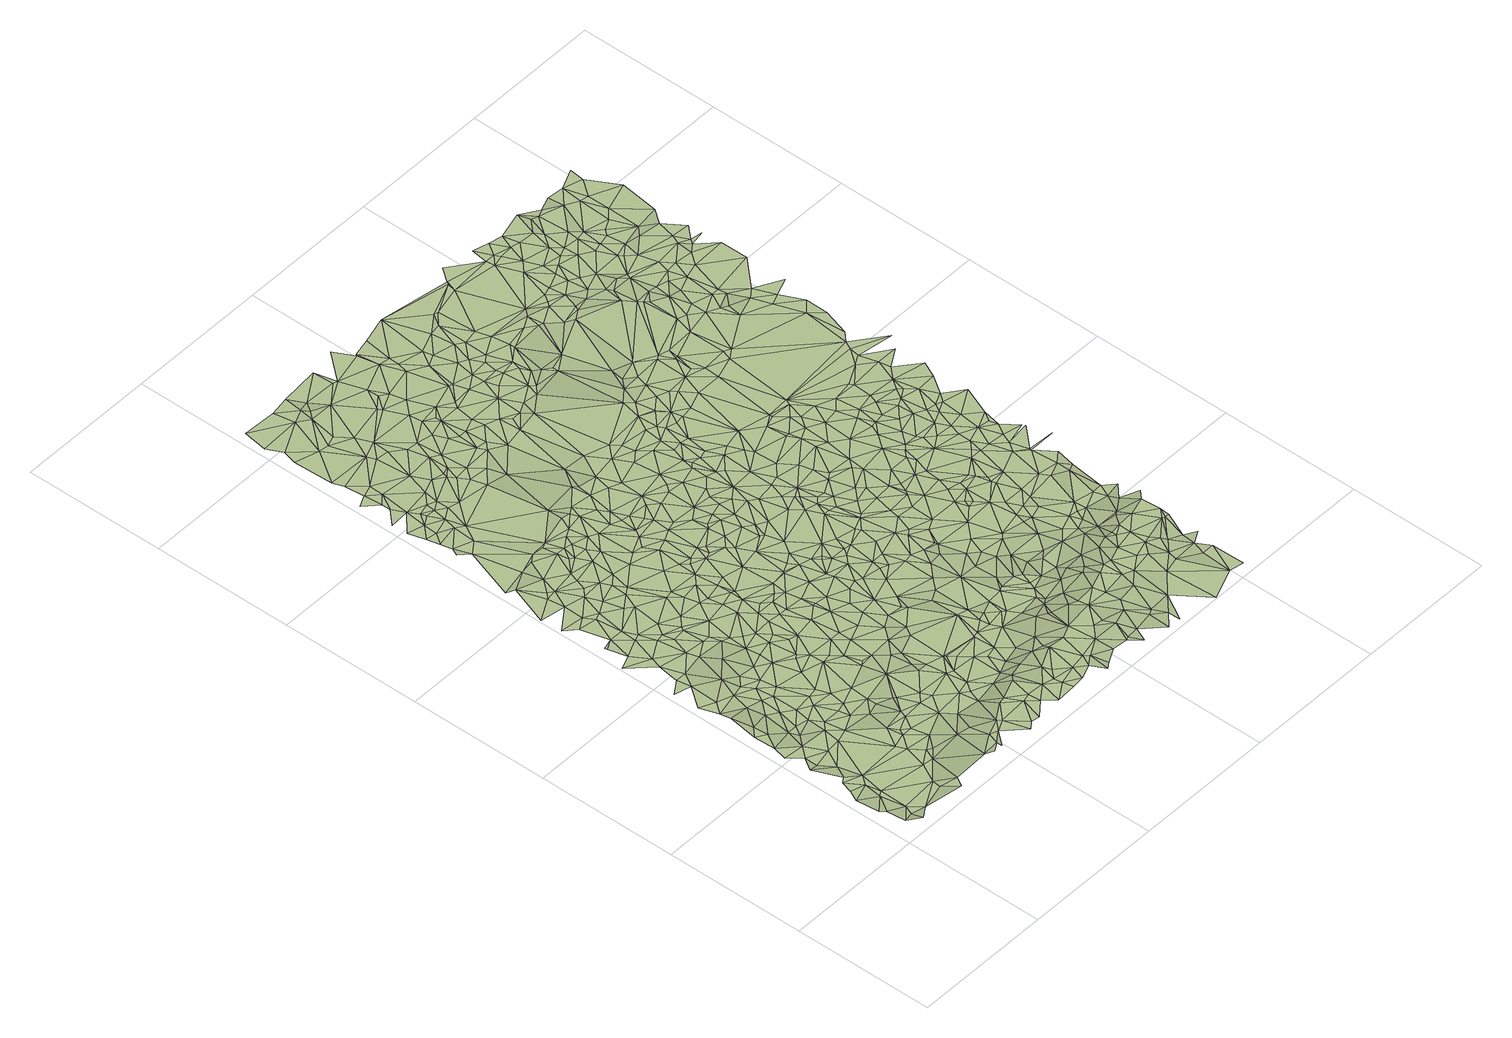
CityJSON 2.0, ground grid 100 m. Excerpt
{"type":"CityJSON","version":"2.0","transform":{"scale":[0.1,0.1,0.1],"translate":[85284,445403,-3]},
"CityObjects":{
"terrain1":{"type":"TINRelief","geometry":[{"type":"CompositeSurface","lod":"2","boundaries":[[[0,1,2]],[[3,4,2]],[[5,6,4]],[[7,6,5]],[[3,2,1]],[[3,5,4]],[[0,8,1]],[[9,10,7]],[[3,1,8]],[[9,7,5]],[[11,5,3]],[[9,12,10]],[[9,5,11]],[[9,13,12]],[[14,12,13]],[[9,11,13]],[[15,16,14]],[[17,18,16]],[[3,8,19]],[[15,17,16]],[[11,3,19]],[[15,14,13]],[[20,21,22]],[[20,22,18]],[[23,18,17]],[[23,17,15]],[[19,8,24]],[[25,26,21]],[[8,27,24]],[[13,11,28]],[[23,20,18]],[[15,13,29]],[[30,26,25]],[[20,31,21]],[[31,25,21]],[[30,32,26]],[[11,19,28]],[[23,15,29]],[[19,24,33]],[[24,27,33]],[[20,34,31]],[[35,30,25]],[[23,36,20]],[[37,38,39]],[[35,25,31]],[[40,32,30]],[[20,36,34]],[[40,38,32]],[[29,13,41]],[[13,28,42]],[[34,43,31]],[[23,29,36]],[[35,40,30]],[[19,33,44]],[[37,39,45]],[[13,42,41]],[[19,44,28]],[[46,39,38]],[[47,31,43]],[[35,31,47]],[[34,48,43]],[[40,46,38]],[[34,36,48]],[[45,49,50]],[[51,36,29]],[[51,29,41]],[[35,52,40]],[[47,43,53]],[[35,47,52]],[[43,48,53]],[[54,45,39]],[[55,48,36]],[[56,28,44]],[[51,55,36]],[[44,33,57]],[[42,28,56]],[[40,52,46]],[[54,39,46]],[[58,49,45]],[[59,60,61]],[[58,61,49]],[[62,60,59]],[[52,47,63]],[[54,58,45]],[[47,53,63]],[[56,44,64]],[[42,65,41]],[[66,51,41]],[[55,67,48]],[[51,68,55]],[[52,69,46]],[[53,48,67]],[[54,46,70]],[[46,69,70]],[[42,56,71]],[[52,63,69]],[[66,41,65]],[[72,73,62]],[[72,74,73]],[[55,75,67]],[[55,68,75]],[[42,71,65]],[[56,64,71]],[[44,76,64]],[[63,53,77]],[[58,78,61]],[[66,79,51]],[[51,79,68]],[[44,57,76]],[[54,70,80]],[[81,62,59]],[[53,67,77]],[[54,82,58]],[[59,61,78]],[[66,65,83]],[[63,84,69]],[[70,69,85]],[[72,62,81]],[[65,86,83]],[[70,85,80]],[[63,77,84]],[[75,87,67]],[[65,71,86]],[[68,87,75]],[[84,85,69]],[[88,89,90]],[[91,92,57]],[[71,64,76]],[[58,82,78]],[[54,80,93]],[[66,83,94]],[[95,81,59]],[[96,90,72]],[[54,93,82]],[[67,97,77]],[[95,59,78]],[[98,72,81]],[[94,83,86]],[[87,97,67]],[[99,57,92]],[[84,77,100]],[[76,57,99]],[[88,101,89]],[[66,102,79]],[[80,85,103]],[[68,79,104]],[[96,72,98]],[[68,104,87]],[[96,88,90]],[[66,94,102]],[[98,81,105]],[[77,97,100]],[[95,105,81]],[[80,103,93]],[[106,107,101]],[[84,108,85]],[[109,86,71]],[[110,107,106]],[[111,92,112]],[[95,78,113]],[[84,100,114]],[[109,71,76]],[[102,115,79]],[[82,116,78]],[[95,117,105]],[[76,99,118]],[[94,86,109]],[[115,104,79]],[[87,119,97]],[[85,108,103]],[[96,98,120]],[[99,92,111]],[[96,120,88]],[[95,113,117]],[[87,104,119]],[[113,78,116]],[[84,114,108]],[[93,121,82]],[[105,117,122]],[[103,123,93]],[[124,76,118]],[[98,105,125]],[[126,101,88]],[[127,102,94]],[[110,106,128]],[[120,126,88]],[[129,118,99]],[[120,98,130]],[[131,106,101]],[[102,132,115]],[[82,121,116]],[[100,97,133]],[[132,104,115]],[[117,113,134]],[[129,99,111]],[[124,109,76]],[[103,108,135]],[[127,94,109]],[[136,137,110]],[[134,113,116]],[[128,106,131]],[[93,123,121]],[[103,135,123]],[[138,132,102]],[[114,100,133]],[[138,102,127]],[[125,105,122]],[[131,101,126]],[[97,119,133]],[[139,122,117]],[[124,118,129]],[[139,117,134]],[[110,128,140]],[[98,125,130]],[[141,129,111]],[[134,116,142]],[[114,143,108]],[[141,111,144]],[[120,145,126]],[[120,130,145]],[[121,142,116]],[[128,131,140]],[[146,119,104]],[[136,147,137]],[[136,110,140]],[[135,108,148]],[[132,146,104]],[[121,149,142]],[[123,149,121]],[[150,127,109]],[[108,143,151]],[[152,138,127]],[[131,126,153]],[[139,154,122]],[[141,144,155]],[[135,148,123]],[[114,156,143]],[[134,142,157]],[[139,134,157]],[[138,146,132]],[[123,158,149]],[[108,151,148]],[[114,133,156]],[[124,159,109]],[[124,129,160]],[[141,161,129]],[[149,157,142]],[[162,145,130]],[[152,127,150]],[[133,119,163]],[[131,153,164]],[[147,165,166]],[[140,131,167]],[[126,145,168]],[[162,130,125]],[[156,151,143]],[[152,146,138]],[[150,109,159]],[[123,169,158]],[[139,157,154]],[[125,122,170]],[[123,148,169]],[[126,168,153]],[[146,163,119]],[[131,164,167]],[[136,140,171]],[[172,173,174]],[[170,122,154]],[[141,155,175]],[[160,129,161]],[[176,177,174]],[[162,178,145]],[[179,165,147]],[[124,160,159]],[[180,156,133]],[[178,168,145]],[[181,148,151]],[[165,182,172]],[[164,153,168]],[[141,175,161]],[[136,183,147]],[[176,174,173]],[[149,158,184]],[[162,125,170]],[[175,155,185]],[[156,186,151]],[[187,133,163]],[[180,133,187]],[[148,188,169]],[[149,184,157]],[[172,182,173]],[[136,171,183]],[[181,188,148]],[[154,157,189]],[[179,182,165]],[[152,150,190]],[[186,181,151]],[[191,177,176]],[[171,140,192]],[[183,179,147]],[[169,184,158]],[[152,193,146]],[[140,167,192]],[[160,161,194]],[[162,195,178]],[[187,163,196]],[[162,170,195]],[[180,197,156]],[[159,160,198]],[[170,154,199]],[[191,200,201]],[[161,175,194]],[[146,202,163]],[[150,159,190]],[[186,188,181]],[[202,196,163]],[[154,189,199]],[[203,169,188]],[[178,204,168]],[[164,168,205]],[[167,164,205]],[[206,176,173]],[[175,185,207]],[[180,187,197]],[[197,186,156]],[[178,195,204]],[[202,187,196]],[[152,190,193]],[[182,206,173]],[[170,208,195]],[[157,209,189]],[[159,198,210]],[[211,212,213]],[[171,192,183]],[[214,191,176]],[[186,203,188]],[[160,194,215]],[[157,184,209]],[[179,216,182]],[[194,175,217]],[[214,176,218]],[[160,215,198]],[[193,219,146]],[[218,176,206]],[[220,184,169]],[[146,221,202]],[[192,167,222]],[[170,199,208]],[[203,220,169]],[[222,167,223]],[[205,168,204]],[[183,224,179]],[[190,159,210]],[[219,221,146]],[[175,207,217]],[[225,187,202]],[[167,205,223]],[[226,213,200]],[[226,200,191]],[[216,206,182]],[[225,197,187]],[[224,216,179]],[[192,227,183]],[[226,211,213]],[[198,215,210]],[[194,217,228]],[[195,229,204]],[[214,218,230]],[[214,231,191]],[[232,189,209]],[[186,233,203]],[[218,206,230]],[[227,224,183]],[[195,208,234]],[[193,235,219]],[[190,235,193]],[[189,236,199]],[[194,228,215]],[[197,237,186]],[[208,199,236]],[[238,239,211]],[[192,222,240]],[[190,210,241]],[[240,222,223]],[[214,230,231]],[[216,242,206]],[[232,236,189]],[[192,240,227]],[[243,217,207]],[[244,209,184]],[[203,233,220]],[[238,211,226]],[[220,244,184]],[[225,245,197]],[[219,246,221]],[[243,207,247]],[[219,235,246]],[[237,233,186]],[[230,206,242]],[[221,248,202]],[[195,234,229]],[[205,204,249]],[[227,240,224]],[[225,202,248]],[[232,209,250]],[[226,191,251]],[[223,205,252]],[[245,237,197]],[[231,251,191]],[[228,217,243]],[[240,223,253]],[[210,215,254]],[[190,255,235]],[[204,229,249]],[[190,241,255]],[[231,230,256]],[[250,209,244]],[[220,257,244]],[[221,246,248]],[[253,223,252]],[[258,215,228]],[[216,259,242]],[[230,242,256]],[[260,220,233]],[[235,255,246]],[[261,208,236]],[[241,210,262]],[[263,236,232]],[[252,205,249]],[[260,257,220]],[[225,264,245]],[[240,265,224]],[[263,232,250]],[[261,234,208]],[[237,266,233]],[[258,228,243]],[[267,268,269]],[[239,270,267]],[[243,247,271]],[[258,254,215]],[[231,256,251]],[[240,253,265]],[[266,260,233]],[[241,272,255]],[[238,226,273]],[[210,254,262]],[[250,244,274]],[[238,270,239]],[[271,247,275]],[[256,242,259]],[[241,276,272]],[[224,277,216]],[[245,278,237]],[[225,248,279]],[[263,250,274]],[[249,229,280]],[[281,244,257]],[[261,236,263]],[[282,269,268]],[[253,252,283]],[[241,262,276]],[[225,279,264]],[[248,246,284]],[[226,251,273]],[[252,249,283]],[[285,266,237]],[[224,265,286]],[[255,284,246]],[[287,243,271]],[[245,264,278]],[[258,243,288]],[[260,281,257]],[[253,283,265]],[[289,254,258]],[[263,274,290]],[[234,291,229]],[[267,270,268]],[[292,234,261]],[[216,293,259]],[[288,243,287]],[[294,274,244]],[[266,295,260]],[[285,237,278]],[[261,263,290]],[[256,296,251]],[[291,280,229]],[[224,286,297]],[[285,298,266]],[[299,249,280]],[[289,258,288]],[[271,275,300]],[[265,283,286]],[[299,283,249]],[[301,262,254]],[[294,244,281]],[[256,259,302]],[[238,273,303]],[[298,295,266]],[[289,304,254]],[[295,281,260]],[[305,306,282]],[[292,291,234]],[[248,307,279]],[[292,261,308]],[[301,254,304]],[[248,284,307]],[[238,303,270]],[[287,271,309]],[[288,287,310]],[[255,272,311]],[[285,278,312]],[[264,313,278]],[[273,251,296]],[[224,297,277]],[[305,314,306]],[[264,279,313]],[[216,277,293]],[[311,272,276]],[[285,312,298]],[[315,290,274]],[[256,302,296]],[[316,261,290]],[[291,317,280]],[[305,282,268]],[[287,309,310]],[[309,271,300]],[[316,308,261]],[[311,276,262]],[[292,308,318]],[[295,294,281]],[[312,278,319]],[[320,280,317]],[[315,274,294]],[[283,321,286]],[[270,322,268]],[[299,280,320]],[[301,323,262]],[[292,318,291]],[[312,319,298]],[[289,288,324]],[[299,321,283]],[[313,325,278]],[[289,324,304]],[[279,307,326]],[[301,304,323]],[[313,279,326]],[[302,259,327]],[[319,278,325]],[[316,318,308]],[[286,328,297]],[[327,259,329]],[[255,330,284]],[[298,331,295]],[[316,290,315]],[[259,293,329]],[[288,310,332]],[[291,333,317]],[[311,262,323]],[[273,334,303]],[[321,328,286]],[[309,300,335]],[[296,302,336]],[[318,333,291]],[[295,337,294]],[[268,322,338]],[[319,331,298]],[[273,296,339]],[[320,317,333]],[[323,304,340]],[[277,297,328]],[[299,320,341]],[[305,342,314]],[[343,321,299]],[[310,309,332]],[[270,344,322]],[[304,324,340]],[[343,299,341]],[[303,345,270]],[[346,318,316]],[[288,332,324]],[[255,311,330]],[[313,326,347]],[[330,307,284]],[[313,347,325]],[[326,307,348]],[[295,331,337]],[[315,294,349]],[[346,333,318]],[[305,268,338]],[[322,344,350]],[[339,296,336]],[[273,351,334]],[[302,352,336]],[[302,327,352]],[[353,277,328]],[[319,325,354]],[[346,316,355]],[[334,345,303]],[[322,350,338]],[[321,353,328]],[[294,337,349]],[[309,335,356]],[[311,323,357]],[[345,344,270]],[[316,315,358]],[[273,339,351]],[[343,359,321]],[[343,341,360]],[[361,347,326]],[[327,329,362]],[[332,309,356]],[[320,333,363]],[[355,316,358]],[[325,347,354]],[[361,326,348]],[[364,346,355]],[[339,336,352]],[[365,324,332]],[[359,353,321]],[[327,362,352]],[[366,341,320]],[[324,367,340]],[[319,368,331]],[[277,369,293]],[[346,363,333]],[[330,348,307]],[[323,340,370]],[[329,293,371]],[[335,372,373]],[[343,360,374]],[[356,335,373]],[[365,367,324]],[[351,345,334]],[[319,354,368]],[[357,323,370]],[[343,374,359]],[[364,355,358]],[[315,349,375]],[[376,360,341]],[[305,377,342]],[[311,357,330]],[[366,320,363]],[[358,315,378]],[[379,277,353]],[[331,380,337]],[[329,371,362]],[[337,380,349]],[[305,338,377]],[[381,347,361]],[[315,375,378]],[[339,352,382]],[[376,341,383]],[[352,362,382]],[[372,384,373]],[[376,374,360]],[[381,361,348]],[[347,385,354]],[[366,383,341]],[[365,332,386]],[[370,340,367]],[[332,356,386]],[[364,387,346]],[[359,388,353]],[[293,369,371]],[[389,350,344]],[[331,368,390]],[[351,391,345]],[[392,349,380]],[[331,390,380]],[[375,349,392]],[[379,369,277]],[[351,339,391]],[[346,387,363]],[[365,386,367]],[[364,358,393]],[[338,350,389]],[[357,394,330]],[[357,370,395]],[[357,395,394]],[[342,377,396]],[[374,388,359]],[[397,377,338]],[[385,368,354]],[[391,339,382]],[[347,398,385]],[[356,373,399]],[[358,378,393]],[[381,348,400]],[[366,363,401]],[[330,400,348]],[[379,353,388]],[[373,384,402]],[[381,403,347]],[[345,404,344]],[[364,393,387]],[[386,356,399]],[[392,380,405]],[[375,392,405]],[[347,403,398]],[[397,406,377]],[[407,376,383]],[[397,338,389]],[[382,362,408]],[[390,409,380]],[[410,362,371]],[[330,394,411]],[[401,363,412]],[[407,383,366]],[[413,374,376]],[[395,414,394]],[[396,377,406]],[[375,415,378]],[[387,412,363]],[[399,373,402]],[[416,390,368]],[[330,411,400]],[[367,386,417]],[[418,388,374]],[[385,416,368]],[[391,382,419]],[[370,367,420]],[[370,421,395]],[[405,380,409]],[[410,371,369]],[[414,411,394]],[[391,422,345]],[[390,423,409]],[[424,379,388]],[[397,389,406]],[[366,401,425]],[[393,378,426]],[[398,416,385]],[[381,400,427]],[[389,344,404]],[[395,421,414]],[[410,408,362]],[[375,405,428]],[[429,423,390]],[[413,376,407]],[[417,386,399]],[[419,382,430]],[[407,366,425]],[[420,367,417]],[[430,382,408]],[[416,429,390]],[[418,374,413]],[[387,431,412]],[[432,369,379]],[[411,427,400]],[[387,393,433]],[[378,415,426]],[[375,434,415]],[[370,435,421]],[[423,436,409]],[[375,428,434]],[[345,437,404]],[[424,388,438]],[[381,439,403]],[[398,403,440]],[[414,441,411]],[[401,412,442]],[[370,443,435]],[[424,432,379]],[[370,420,443]],[[387,433,431]],[[345,422,437]],[[391,419,444]],[[429,436,423]],[[381,427,439]],[[393,426,433]],[[399,402,445]],[[446,405,409]],[[418,438,388]],[[425,401,442]],[[398,447,416]],[[448,410,369]],[[431,449,412]],[[414,421,441]],[[413,407,425]],[[417,399,450]],[[398,440,447]],[[436,446,409]],[[396,406,451]],[[432,448,369]],[[391,444,422]],[[428,405,446]],[[452,430,408]],[[416,453,429]],[[431,433,449]],[[389,454,406]],[[435,441,421]],[[424,438,432]],[[410,455,408]],[[420,417,456]],[[429,446,436]],[[412,449,442]],[[440,403,457]],[[458,415,434]],[[458,426,415]],[[459,419,430]],[[418,413,460]],[[416,447,453]],[[411,461,427]],[[417,462,456]],[[452,408,463]],[[418,460,438]],[[399,464,450]],[[453,465,429]],[[411,441,461]],[[399,445,464]],[[463,408,455]],[[413,425,466]],[[467,433,426]],[[459,430,452]],[[448,455,410]],[[468,434,428]],[[459,444,419]],[[429,465,446]],[[467,449,433]],[[440,457,447]],[[443,420,469]],[[425,442,466]],[[403,470,457]],[[439,470,403]],[[467,426,458]],[[435,471,441]],[[389,404,472]],[[458,434,468]],[[420,456,469]],[[435,443,473]],[[417,474,462]],[[417,450,475]],[[459,452,463]],[[406,454,451]],[[476,477,445]],[[442,449,478]],[[453,447,479]],[[439,427,461]],[[480,404,437]],[[464,445,477]],[[456,462,469]],[[389,481,454]],[[453,479,465]],[[482,447,457]],[[464,483,450]],[[438,484,432]],[[467,478,449]],[[459,485,444]],[[413,466,486]],[[389,472,481]],[[413,487,460]],[[422,488,437]],[[465,489,446]],[[448,490,455]],[[463,455,490]],[[435,473,471]],[[491,422,444]],[[443,469,473]],[[417,475,474]],[[441,471,461]],[[475,450,483]],[[476,492,477]],[[460,493,438]],[[482,457,470]],[[469,462,474]],[[432,494,448]],[[442,478,495]],[[472,404,480]],[[464,477,492]],[[465,479,489]],[[485,491,444]],[[466,442,496]],[[428,446,497]],[[468,428,498]],[[499,459,463]],[[500,467,458]],[[501,480,437]],[[439,502,470]],[[413,486,487]],[[500,458,468]],[[447,503,479]],[[482,503,447]],[[439,461,502]],[[501,437,488]],[[459,491,485]],[[467,504,478]],[[505,442,495]],[[499,463,490]],[[491,488,422]],[[432,484,494]],[[438,493,484]],[[451,454,481]],[[464,506,483]],[[466,496,486]],[[482,470,507]],[[473,469,508]],[[496,442,505]],[[472,480,501]],[[504,495,478]],[[448,509,490]],[[502,507,470]],[[500,504,467]],[[464,492,506]],[[446,489,510]],[[475,483,506]],[[511,469,474]],[[512,459,499]],[[460,487,513]],[[479,514,489]],[[471,515,461]],[[475,516,474]],[[460,513,493]],[[512,491,459]],[[471,473,517]],[[471,517,518]],[[428,497,498]],[[511,508,469]],[[471,518,515]],[[494,509,448]],[[517,473,508]],[[487,486,496]],[[511,474,516]],[[502,461,519]],[[500,468,520]],[[499,490,509]],[[503,521,479]],[[520,468,498]],[[502,522,507]],[[482,507,523]],[[504,524,495]],[[479,521,514]],[[461,515,525]],[[446,510,497]],[[482,523,503]],[[505,495,524]],[[517,526,518]],[[527,515,518]],[[506,492,528]],[[502,519,522]],[[529,481,472]],[[510,489,514]],[[512,530,491]],[[475,531,516]],[[500,524,504]],[[526,527,518]],[[493,532,484]],[[533,528,492]],[[529,472,501]],[[534,475,506]],[[535,496,505]],[[536,517,508]],[[537,488,491]],[[538,501,488]],[[519,461,539]],[[494,540,509]],[[461,525,539]],[[511,516,531]],[[536,508,511]],[[487,496,541]],[[500,520,524]],[[484,542,494]],[[543,507,522]],[[503,523,521]],[[493,513,544]],[[545,475,534]],[[535,505,524]],[[512,499,546]],[[545,531,475]],[[499,509,546]],[[547,513,487]],[[517,548,526]],[[520,498,549]],[[530,537,491]],[[550,527,526]],[[494,551,540]],[[541,496,535]],[[543,523,507]],[[519,552,522]],[[484,532,542]],[[509,540,551]],[[521,553,514]],[[554,506,528]],[[534,506,554]],[[493,555,532]],[[556,525,515]],[[527,556,515]],[[557,498,497]],[[493,544,555]],[[512,558,530]],[[510,514,553]],[[536,548,517]],[[559,481,560]],[[548,550,526]],[[533,561,528]],[[562,487,541]],[[529,560,481]],[[519,539,552]],[[543,522,563]],[[557,549,498]],[[523,553,521]],[[522,552,563]],[[537,538,488]],[[564,497,510]],[[520,565,524]],[[494,542,551]],[[529,501,538]],[[547,544,513]],[[535,524,566]],[[562,547,487]],[[539,525,567]],[[520,549,565]],[[568,510,553]],[[546,509,551]],[[564,510,568]],[[569,511,531]],[[554,528,561]],[[541,535,566]],[[569,536,511]],[[564,570,497]],[[550,571,527]],[[557,497,570]],[[556,567,525]],[[543,572,523]],[[512,546,558]],[[566,524,573]],[[530,574,537]],[[545,534,575]],[[568,553,576]],[[530,558,574]],[[564,568,576]],[[548,577,550]],[[541,566,578]],[[534,554,575]],[[562,541,578]],[[527,571,556]],[[545,579,531]],[[543,563,580]],[[552,580,563]],[[576,553,581]],[[557,582,549]],[[583,548,536]],[[523,584,553]],[[585,552,539]],[[573,524,586]],[[524,565,586]],[[543,580,572]],[[564,587,570]],[[523,572,584]],[[542,588,551]],[[565,549,582]],[[557,570,582]],[[585,539,567]],[[550,577,571]],[[578,566,589]],[[546,551,588]],[[547,590,544]],[[529,591,560]],[[562,592,547]],[[562,578,589]],[[564,576,593]],[[594,555,544]],[[554,561,595]],[[596,529,538]],[[595,561,597]],[[569,531,579]],[[553,598,581]],[[582,570,587]],[[599,536,569]],[[564,593,587]],[[599,583,536]],[[600,591,529]],[[576,581,601]],[[602,577,548]],[[545,575,603]],[[537,604,538]],[[583,602,548]],[[596,600,529]],[[555,605,532]],[[545,603,579]],[[566,573,606]],[[537,574,604]],[[554,595,575]],[[547,592,590]],[[553,584,598]],[[556,607,567]],[[565,582,608]],[[562,609,592]],[[562,589,609]],[[582,587,610]],[[565,608,586]],[[546,611,558]],[[566,606,589]],[[593,576,601]],[[596,538,604]],[[594,544,590]],[[612,572,580]],[[593,610,587]],[[558,613,574]],[[542,614,588]],[[612,584,572]],[[615,580,552]],[[556,571,607]],[[606,573,586]],[[585,567,607]],[[599,569,616]],[[532,617,542]],[[585,615,552]],[[616,569,579]],[[600,618,591]],[[592,609,590]],[[581,619,601]],[[546,588,620]],[[546,621,611]],[[581,598,619]],[[622,571,577]],[[623,609,589]],[[558,611,613]],[[623,589,606]],[[622,577,602]],[[594,605,555]],[[582,610,624]],[[596,625,600]],[[574,626,604]],[[616,579,627]],[[599,628,583]],[[546,620,621]],[[627,579,603]],[[608,629,586]],[[593,624,610]],[[630,575,595]],[[603,575,630]],[[631,598,584]],[[593,601,632]],[[596,604,625]],[[574,613,626]],[[608,582,633]],[[615,612,580]],[[599,616,628]],[[612,631,584]],[[620,588,614]],[[609,634,590]],[[623,635,609]],[[636,585,607]],[[594,590,637]],[[606,586,638]],[[583,639,602]],[[617,614,542]],[[532,605,617]],[[593,632,624]],[[627,603,640]],[[623,606,641]],[[616,627,628]],[[636,615,585]],[[582,624,642]],[[611,621,643]],[[644,601,619]],[[590,634,637]],[[603,630,640]],[[586,629,645]],[[635,634,609]],[[646,607,571]],[[623,641,635]],[[611,647,613]],[[632,601,644]],[[604,626,648]],[[625,604,648]],[[608,633,629]],[[638,586,645]],[[582,642,633]],[[622,646,571]],[[649,619,598]],[[628,639,583]],[[622,602,639]],[[643,621,620]],[[631,649,598]],[[620,614,650]],[[594,637,605]],[[606,638,641]],[[600,651,618]],[[652,630,595]],[[611,643,647]],[[613,653,626]],[[652,595,654]],[[612,655,631]],[[656,627,640]],[[600,625,651]],[[628,627,656]],[[636,607,646]],[[635,657,634]],[[613,647,658]],[[615,659,612]],[[642,624,660]],[[661,640,630]],[[613,658,653]],[[662,644,619]],[[663,605,637]],[[649,662,619]],[[664,620,650]],[[665,624,632]],[[637,634,666]],[[635,641,667]],[[648,626,668]],[[669,643,620]],[[622,639,646]],[[631,655,649]],[[650,614,670]],[[659,655,612]],[[625,648,671]],[[672,632,644]],[[635,673,657]],[[665,660,624]],[[674,656,640]],[[641,638,667]],[[653,668,626]],[[636,675,615]],[[676,630,652]],[[674,640,661]],[[638,645,667]],[[657,666,634]],[[643,677,647]],[[676,661,630]],[[636,646,678]],[[669,620,664]],[[663,637,666]],[[617,670,614]],[[663,679,605]],[[605,680,617]],[[615,681,659]],[[677,658,647]],[[649,682,662]],[[635,667,673]],[[629,683,645]],[[655,682,649]],[[684,653,658]],[[679,680,605]],[[672,644,662]],[[685,628,656]],[[685,639,628]],[[629,633,686]],[[664,650,687]],[[669,677,643]],[[688,633,642]],[[672,665,632]],[[648,668,671]],[[688,642,660]],[[689,636,678]],[[682,690,662]],[[625,671,651]],[[615,675,681]],[[657,673,666]],[[677,684,658]],[[639,691,646]],[[663,666,679]],[[652,654,692]],[[687,650,670]],[[693,656,674]],[[684,694,653]],[[669,664,677]],[[689,675,636]],[[653,694,668]],[[665,695,660]],[[696,659,681]],[[680,697,617]],[[678,646,698]],[[659,699,655]],[[674,661,700]],[[655,701,682]],[[693,685,656]],[[645,702,667]],[[703,662,690]],[[696,681,704]],[[705,676,652]],[[676,700,661]],[[679,706,680]],[[691,698,646]],[[703,672,662]],[[682,701,690]],[[707,691,639]],[[688,660,695]],[[666,706,679]],[[629,686,683]],[[685,707,639]],[[666,673,708]],[[617,697,670]],[[693,674,709]],[[704,681,675]],[[673,667,708]],[[689,678,698]],[[688,686,633]],[[672,695,665]],[[664,710,677]],[[664,687,710]],[[645,683,702]],[[705,652,711]],[[696,712,659]],[[713,671,668]],[[677,714,684]],[[687,670,715]],[[711,652,692]],[[713,668,694]],[[699,716,655]],[[659,712,699]],[[696,704,712]],[[717,709,674]],[[705,700,676]],[[717,674,700]],[[703,690,701]],[[716,701,655]],[[718,693,709]],[[684,719,694]],[[680,720,697]],[[689,721,675]],[[689,698,722]],[[704,675,712]],[[693,723,685]],[[651,671,724]],[[680,706,720]],[[666,725,706]],[[677,710,714]],[[718,723,693]],[[691,726,698]],[[666,708,727]],[[687,715,728]],[[689,722,721]],[[723,707,685]],[[684,714,719]],[[707,726,691]],[[688,695,729]],[[713,694,730]],[[731,718,709]],[[708,667,732]],[[728,715,670]],[[713,724,671]],[[670,697,733]],[[734,695,672]],[[687,728,710]],[[686,735,683]],[[712,736,699]],[[699,736,716]],[[702,683,735]],[[734,672,703]],[[737,722,698]],[[666,727,725]],[[688,729,686]],[[705,738,700]],[[717,700,739]],[[730,694,719]],[[731,709,717]],[[740,667,702]],[[737,698,726]],[[731,723,718]],[[723,741,707]],[[739,700,738]],[[716,742,701]],[[711,692,743]],[[706,725,720]],[[697,744,733]],[[741,726,707]],[[697,745,744]],[[720,745,697]],[[746,703,701]],[[747,675,721]],[[705,711,748]],[[712,675,749]],[[686,750,735]],[[751,729,695]],[[705,752,738]],[[728,670,733]],[[740,732,667]],[[729,750,686]],[[713,730,753]],[[754,721,722]],[[708,732,727]],[[755,722,737]],[[742,756,701]],[[757,702,735]],[[716,736,758]],[[713,753,724]],[[712,759,736]],[[716,758,742]],[[711,743,748]],[[751,695,734]],[[705,748,752]],[[731,760,723]],[[734,703,746]],[[741,761,726]],[[747,749,675]],[[746,701,756]],[[710,762,714]],[[740,702,763]],[[731,717,764]],[[765,741,723]],[[757,735,750]],[[755,754,722]],[[717,739,766]],[[714,762,719]],[[754,747,721]],[[763,702,757]],[[712,749,759]],[[767,743,692]],[[768,737,726]],[[767,692,769]],[[766,739,738]],[[759,758,736]],[[725,770,720]],[[733,744,771]],[[744,745,771]],[[765,761,741]],[[772,750,729]],[[760,773,723]],[[725,727,770]],[[755,737,768]],[[768,726,761]],[[651,724,774]],[[766,738,752]],[[751,772,729]],[[710,728,775]],[[731,764,760]],[[773,765,723]],[[752,748,776]],[[732,770,727]],[[746,756,777]],[[734,746,777]],[[764,717,766]],[[748,743,767]],[[720,778,745]],[[779,759,749]],[[757,750,780]],[[742,781,756]],[[730,719,782]],[[765,768,761]],[[783,742,758]],[[710,775,762]],[[784,740,763]],[[772,780,750]],[[751,734,785]],[[753,730,786]],[[764,773,760]],[[752,776,787]],[[788,749,747]],[[784,763,757]],[[734,777,789]],[[754,788,747]],[[740,790,732]],[[766,752,787]],[[779,749,788]],[[720,770,778]],[[783,758,759]],[[762,791,719]],[[724,753,774]],[[777,756,781]],[[745,778,771]],[[792,754,755]],[[793,776,748]],[[779,783,759]],[[734,789,785]],[[728,733,794]],[[784,757,780]],[[783,781,742]],[[790,770,732]],[[795,755,768]],[[751,796,772]],[[728,797,775]],[[751,785,798]],[[651,774,799]],[[800,740,784]],[[789,777,781]],[[773,801,765]],[[765,802,768]],[[776,803,787]],[[764,804,773]],[[779,788,783]],[[772,805,780]],[[733,771,794]],[[764,766,806]],[[800,790,740]],[[792,788,754]],[[791,782,719]],[[751,798,796]],[[728,807,797]],[[784,780,805]],[[730,782,786]],[[806,766,787]],[[795,792,755]],[[762,775,791]],[[789,808,785]],[[765,801,802]],[[764,806,804]],[[806,787,803]],[[809,771,778]],[[773,810,801]],[[811,789,781]],[[753,786,774]],[[773,804,810]],[[772,812,805]],[[796,812,772]],[[813,778,770]],[[800,784,805]],[[728,794,807]],[[814,813,770]],[[798,785,815]],[[814,770,816]],[[790,816,770]],[[789,817,808]],[[775,797,791]],[[811,817,789]],[[815,785,808]],[[788,818,783]],[[783,819,781]],[[796,798,815]],[[768,802,820]],[[813,809,778]],[[821,811,781]],[[795,768,820]],[[818,819,783]],[[814,822,813]],[[814,816,822]],[[792,823,788]],[[800,805,824]],[[801,825,802]],[[796,826,812]],[[827,781,819]],[[804,828,810]],[[797,829,791]],[[796,815,826]],[[823,818,788]],[[805,812,824]],[[813,830,809]],[[800,831,790]],[[810,832,801]],[[833,815,808]],[[834,821,781]],[[797,807,829]],[[786,799,774]],[[813,822,830]],[[791,829,782]],[[835,817,811]],[[831,816,790]],[[795,836,792]],[[827,834,781]],[[837,826,815]],[[827,819,818]],[[838,808,817]],[[826,824,812]],[[832,825,801]],[[802,825,820]],[[837,815,833]],[[835,811,821]],[[839,827,818]],[[840,822,816]],[[838,833,808]],[[841,771,809]],[[823,839,818]],[[795,820,836]],[[794,842,807]],[[792,843,823]],[[800,824,844]],[[792,836,843]],[[782,829,845]],[[835,838,817]],[[846,826,837]],[[847,794,771]],[[848,829,807]],[[849,821,834]],[[850,820,825]],[[831,840,816]],[[835,821,849]],[[786,782,851]],[[852,837,833]],[[853,824,826]],[[848,807,842]],[[822,854,830]],[[782,845,855]],[[786,856,799]],[[823,857,839]],[[858,809,830]],[[850,836,820]],[[839,859,827]],[[827,859,834]],[[846,853,826]],[[846,837,852]],[[852,833,838]],[[823,843,860]],[[823,860,857]],[[840,854,822]],[[849,834,859]],[[839,857,861]],[[862,845,829]],[[850,863,836]],[[863,843,836]],[[864,799,856]],[[865,838,835]],[[848,862,829]],[[853,866,824]],[[867,835,849]],[[839,861,859]],[[782,855,868]],[[831,869,840]],[[866,844,824]],[[862,855,845]],[[847,842,794]],[[841,847,771]],[[848,842,870]],[[871,800,844]],[[872,846,852]],[[867,865,835]],[[872,852,838]],[[786,851,856]],[[872,838,865]],[[849,859,873]],[[858,830,854]],[[782,868,851]],[[874,831,800]],[[867,849,873]],[[840,869,854]],[[875,853,846]],[[857,860,876]],[[860,843,877]],[[848,870,862]],[[862,878,855]],[[879,809,858]],[[861,880,859]],[[875,846,872]],[[857,881,861]],[[867,882,865]],[[868,855,878]],[[841,809,879]],[[847,870,842]],[[880,883,859]],[[884,866,853]],[[867,873,885]],[[873,859,886]],[[881,880,861]],[[872,865,887]],[[888,862,870]],[[867,885,882]],[[859,883,886]],[[862,889,878]],[[890,800,871]],[[887,865,882]],[[871,844,866]],[[875,884,853]],[[875,872,891]],[[874,869,831]],[[880,886,883]],[[869,892,854]],[[888,889,862]],[[891,872,887]],[[868,878,893]],[[858,854,894]],[[851,895,856]],[[896,888,870]],[[889,893,878]],[[896,870,847]],[[885,897,882]],[[868,898,851]],[[875,891,884]],[[890,874,800]],[[887,882,897]],[[895,899,856]],[[900,895,851]],[[885,873,901]],[[891,887,884]],[[898,900,851]],[[854,892,894]],[[873,886,901]],[[884,902,866]],[[888,903,889]],[[868,893,904]],[[905,847,841]],[[879,858,906]],[[871,866,902]],[[905,896,847]],[[868,904,898]],[[907,892,869]],[[885,901,897]],[[908,899,895]],[[909,858,894]],[[889,910,893]],[[896,911,888]],[[906,858,909]],[[903,910,889]],[[888,911,903]],[[841,879,912]],[[900,913,895]],[[887,914,884]],[[910,904,893]],[[887,897,914]],[[912,879,906]],[[898,913,900]],[[905,915,896]],[[905,841,916]],[[894,892,917]],[[913,908,895]],[[884,918,902]],[[909,894,917]],[[896,915,911]],[[912,906,909]],[[871,902,919]],[[841,912,916]],[[920,898,904]],[[890,871,919]],[[921,904,910]],[[905,916,915]],[[907,869,922]],[[923,913,898]],[[884,924,918]],[[903,925,910]],[[874,922,869]],[[884,914,924]],[[911,925,903]],[[907,926,892]],[[912,909,927]],[[913,928,908]],[[929,909,917]],[[920,923,898]],[[920,904,921]],[[930,911,915]],[[916,912,927]],[[931,917,892]],[[923,928,913]],[[931,892,926]],[[918,932,902]],[[916,930,915]],[[921,910,925]],[[907,933,926]],[[919,902,932]],[[934,927,909]],[[929,917,931]],[[929,934,909]],[[935,911,930]],[[890,919,936]],[[920,921,937]],[[938,926,933]],[[911,939,925]],[[921,925,937]],[[940,933,907]],[[941,916,927]],[[942,928,923]],[[920,942,923]],[[938,931,926]],[[890,936,874]],[[941,927,934]],[[943,930,916]],[[935,939,911]],[[929,944,934]],[[929,931,944]],[[920,937,945]],[[946,940,907]],[[940,938,933]],[[947,922,874]],[[946,907,922]],[[920,945,942]],[[937,925,948]],[[949,931,938]],[[950,935,930]],[[943,916,941]],[[944,931,949]],[[942,951,928]],[[948,925,939]],[[941,934,944]],[[952,950,930]],[[943,952,930]],[[953,945,937]],[[949,938,954]],[[942,945,955]],[[953,937,948]],[[935,956,939]],[[940,954,938]],[[947,957,922]],[[956,948,939]],[[946,958,940]],[[959,941,944]],[[960,944,949]],[[942,955,951]],[[950,961,935]],[[946,922,962]],[[959,943,941]],[[940,958,954]],[[961,956,935]],[[953,963,945]],[[945,963,955]],[[952,961,950]],[[964,948,956]],[[962,922,957]],[[964,953,948]],[[946,962,958]],[[959,944,960]],[[951,955,963]],[[964,956,965]],[[961,965,956]],[[966,952,943]],[[949,954,967]],[[968,951,963]],[[969,961,952]],[[958,970,954]],[[966,943,959]],[[960,949,967]],[[971,964,965]],[[959,960,972]],[[973,953,964]],[[973,963,953]],[[974,965,961]],[[966,959,972]],[[975,964,971]],[[969,952,976]],[[973,968,963]],[[966,976,952]],[[974,971,965]],[[969,974,961]],[[972,960,977]],[[978,964,975]],[[978,973,964]],[[973,979,968]],[[974,975,971]],[[966,972,980]],[[960,967,977]],[[966,980,981]],[[966,981,976]],[[972,977,980]],[[969,982,974]],[[969,976,982]],[[974,983,975]],[[973,984,979]],[[978,975,983]],[[981,980,985]],[[986,976,981]],[[978,984,973]],[[986,982,976]],[[974,987,983]],[[978,983,988]],[[974,982,987]],[[978,988,984]],[[988,989,984]],[[988,983,990]],[[983,987,990]],[[984,989,991]],[[988,990,989]]]}]}
},
"vertices":[
[200,70,25],[187,150,13],[114,130,25],[205,210,23],[105,270,18],[170,380,22],[69,300,24],[59,470,13],[276,120,22],[188,510,22],[89,540,24],[210,410,21],[113,620,24],[240,580,20],[155,650,22],[199,740,18],[70,840,23],[133,840,16],[133,930,18],[473,230,21],[196,1010,18],[76,1120,21],[51,1020,22],[268,870,18],[466,170,23],[140,1230,20],[69,1270,20],[534,60,46],[546,370,16],[373,880,16],[130,1330,23],[238,1150,11],[99,1480,22],[566,120,55],[265,1090,9],[255,1350,17],[386,1000,20],[45,1690,19],[86,1560,20],[148,1640,19],[241,1480,8],[559,600,15],[588,530,17],[299,1150,19],[623,360,15],[154,1840,19],[259,1600,21],[329,1300,19],[391,1130,19],[137,1940,19],[38,1870,19],[464,910,19],[338,1450,19],[410,1240,19],[304,1730,40],[440,1050,18],[655,440,17],[812,120,69],[215,1940,18],[182,2170,18],[5,2250,18],[161,2090,18],[106,2290,18],[407,1420,19],[692,420,15],[664,630,14],[646,740,14],[505,1190,18],[581,970,20],[391,1540,19],[344,1620,18],[765,510,14],[145,2460,18],[73,2420,19],[67,2440,18],[566,1050,19],[866,380,27],[548,1260,18],[354,2050,19],[679,900,5],[407,1680,18],[239,2350,18],[377,1970,19],[683,670,13],[483,1460,18],[465,1570,18],[737,630,15],[633,1070,18],[175,2710,19],[13,2730,18],[92,2660,18],[868,90,71],[933,130,68],[447,1850,29],[791,720,15],[321,2250,18],[222,2640,19],[651,1180,18],[245,2460,18],[957,210,69],[615,1270,19],[181,2850,18],[808,770,13],[523,1670,18],[759,990,15],[283,2370,18],[164,2970,18],[5,2880,18],[621,1610,18],[942,590,15],[109,3170,11],[1016,190,67],[934,90,71],[395,2180,19],[671,1430,19],[771,930,3],[493,2040,19],[377,2260,19],[944,350,48],[765,1120,17],[270,2660,19],[569,1960,19],[429,2340,19],[613,1810,19],[1009,500,18],[452,2540,19],[322,2820,18],[935,730,14],[204,3010,18],[1077,260,68],[400,2580,19],[242,2980,18],[872,890,3],[823,1390,19],[485,2190,19],[625,1710,18],[248,3240,9],[52,3200,6],[883,870,10],[502,2220,19],[274,3100,18],[1100,230,67],[543,2040,19],[740,1530,19],[1148,50,74],[362,2710,19],[1001,1050,7],[179,3570,4],[743,1740,18],[619,1940,19],[1033,720,13],[768,1550,19],[1003,790,11],[376,2870,18],[569,2280,19],[1199,90,73],[818,1490,19],[646,2130,19],[676,1890,19],[1150,610,16],[1171,480,17],[1203,340,65],[498,2650,19],[950,1200,17],[399,2940,18],[120,3670,25],[97,3620,21],[418,3010,18],[472,2830,18],[749,1850,18],[633,2450,19],[342,3250,14],[96,3750,27],[154,3830,26],[76,3840,26],[1305,240,70],[159,3930,25],[44,3960,25],[505,2760,18],[250,3620,26],[891,1400,18],[835,1670,18],[259,3780,26],[400,3290,13],[812,2050,19],[1259,80,74],[897,1650,18],[946,1330,18],[807,1770,18],[727,2270,19],[1227,780,14],[175,4080,25],[496,3180,18],[1142,920,13],[1251,350,66],[547,2680,19],[981,1220,18],[997,1480,19],[1202,570,16],[703,2370,18],[130,4170,26],[34,4070,26],[1054,1210,19],[877,1860,18],[578,2820,18],[583,2980,18],[280,3870,25],[1372,170,73],[690,2460,19],[807,2160,19],[1253,640,15],[118,4360,25],[33,4320,27],[129,4230,25],[218,4010,25],[1342,510,17],[317,3740,27],[1366,260,70],[229,3970,25],[1159,990,5],[887,1950,18],[1131,1130,15],[507,3100,18],[537,3080,18],[518,3300,17],[1072,1390,18],[198,4290,24],[477,3280,17],[1399,410,65],[708,2800,18],[296,3970,25],[300,4030,26],[788,2260,18],[965,1850,18],[796,2610,18],[1210,920,12],[831,2390,18],[1051,1680,18],[202,4390,26],[103,4500,26],[559,3180,18],[1272,760,14],[364,3920,26],[1483,250,72],[914,2100,19],[1073,1480,19],[1193,1100,7],[1448,90,72],[1216,1220,20],[679,3000,19],[915,2190,18],[379,4110,24],[636,3080,18],[613,3170,18],[1437,540,16],[1329,890,11],[365,4010,24],[958,2000,18],[1436,450,57],[444,3900,25],[1018,1950,18],[896,2450,18],[1440,750,15],[912,2290,18],[1195,1440,18],[642,3240,18],[1021,1850,18],[78,4580,24],[232,4810,26],[67,4860,25],[376,4570,26],[1571,170,73],[1342,880,14],[424,4270,24],[939,2180,19],[1592,100,71],[1379,830,13],[749,3470,11],[1177,1640,19],[1285,1310,19],[793,2850,19],[1077,1990,18],[92,4960,25],[722,3140,18],[1343,1160,5],[1149,1750,18],[703,3270,18],[1563,230,73],[1594,350,70],[1540,470,61],[980,2310,19],[916,2750,18],[899,2580,18],[670,3880,20],[1138,2050,18],[1127,1950,18],[484,4150,23],[740,3360,18],[1145,1840,18],[789,3110,19],[1680,110,70],[1497,690,15],[561,4100,23],[402,4510,26],[1532,580,16],[325,5080,26],[41,5070,24],[1378,1220,12],[944,2530,18],[1710,210,72],[1615,290,72],[1574,860,13],[1171,1750,19],[1297,1490,18],[65,5240,27],[1126,2280,18],[1040,2490,18],[862,2840,18],[983,2560,18],[1255,1740,19],[919,2910,19],[824,3290,18],[300,4800,27],[1581,710,14],[1667,490,57],[1305,1600,18],[1374,1360,18],[593,4050,24],[804,3350,17],[635,3980,24],[1652,1060,12],[1288,1900,18],[1754,430,69],[1002,2780,18],[492,4500,28],[1784,150,70],[568,4130,24],[1247,2060,18],[411,5020,26],[620,4290,24],[1660,610,16],[949,2960,19],[299,5230,25],[891,3110,19],[455,4730,25],[501,4620,26],[1075,2590,18],[1424,1510,18],[1503,1320,17],[1252,2070,18],[379,4830,27],[586,4430,26],[621,4150,23],[852,3380,17],[1399,1680,18],[1089,2510,18],[1825,230,71],[1613,870,14],[1186,2470,18],[930,3250,19],[959,3080,19],[1482,1350,19],[694,4060,26],[1078,2820,18],[1117,2560,18],[1744,470,59],[1087,2940,19],[1774,560,55],[1420,1820,18],[826,3860,2],[1744,790,15],[772,3970,24],[1863,70,41],[1856,200,70],[971,3180,19],[1278,2310,18],[1018,3070,19],[420,5120,30],[1222,2420,18],[984,3490,20],[1358,2040,19],[1532,1430,18],[684,4250,23],[1060,2990,19],[1908,100,40],[1468,1700,19],[1869,420,71],[1245,2650,18],[1000,3360,18],[575,5020,26],[1406,1870,18],[665,4420,28],[1322,2100,18],[1254,2530,18],[1704,930,15],[1714,860,14],[439,5250,25],[452,5070,30],[1514,1680,19],[1983,270,71],[1652,1260,5],[1149,2840,18],[2008,150,43],[1599,1570,19],[731,4790,25],[1394,2150,18],[497,5140,25],[1154,3060,19],[865,4130,25],[1444,2020,19],[892,4070,25],[1724,1040,11],[1238,2770,18],[1196,3130,19],[1764,950,16],[1393,2380,18],[1553,1830,19],[1961,460,71],[1117,3320,19],[777,4400,24],[1921,680,41],[1842,880,15],[813,4610,25],[1479,1970,19],[1011,3460,18],[1223,3000,19],[1384,2510,18],[1731,1300,9],[1454,2240,18],[1524,1930,19],[814,4310,25],[1269,2680,18],[1080,3630,5],[1346,2640,18],[1419,2360,18],[1864,860,16],[1504,1990,19],[745,4760,25],[1139,3440,18],[1789,1370,22],[1647,1660,19],[1858,990,15],[1326,2830,18],[1909,780,17],[823,4520,25],[2127,150,33],[1583,2060,19],[1662,1730,19],[1005,4010,21],[1350,2710,18],[2063,350,72],[718,5280,24],[875,4270,23],[1601,1880,19],[723,5130,26],[941,4120,24],[1984,640,47],[1703,1640,19],[1449,2460,18],[903,4440,24],[1204,3290,19],[1914,1260,8],[2004,630,47],[928,4270,23],[2169,270,65],[1636,1930,19],[1324,3030,19],[1437,2610,18],[1519,2420,18],[2044,720,29],[1794,1590,19],[1968,1000,15],[815,4940,25],[2064,800,18],[2110,590,61],[2176,490,72],[2205,80,19],[2154,160,32],[1445,2740,18],[1686,1920,19],[820,4860,25],[756,5120,25],[1748,1730,19],[2126,340,72],[1227,3610,20],[898,4480,25],[1367,3080,19],[1405,3170,19],[901,4710,25],[1669,2020,19],[1042,4220,26],[970,4540,26],[2240,170,27],[1322,3470,18],[1152,4040,21],[1454,2820,18],[1442,3020,19],[1738,2320,18],[1674,2400,18],[1029,4310,23],[1570,2630,18],[874,4820,25],[1872,1460,21],[1804,1830,19],[1523,2710,18],[1490,2880,18],[2288,310,60],[1854,1600,19],[2085,750,21],[1136,4190,25],[1787,2210,18],[2180,690,41],[1046,4440,24],[1384,3350,19],[1806,1990,19],[2051,1100,4],[2163,560,70],[2115,860,18],[2005,1020,15],[1965,1470,23],[1628,2590,18],[1825,1960,19],[1936,1570,18],[1934,1790,19],[1608,2770,18],[2034,1250,12],[2137,910,17],[2112,1020,16],[2388,200,22],[1026,5030,25],[1074,4480,23],[2303,570,71],[1400,3560,18],[2389,50,12],[2336,380,70],[1569,2950,18],[2261,780,35],[1154,4600,27],[1086,4870,25],[2078,1360,19],[1189,4130,24],[1571,3060,19],[1316,4070,15],[1973,1720,19],[1463,3410,19],[2322,480,73],[1266,4310,26],[1533,3330,19],[2224,900,17],[1733,2500,18],[2162,990,16],[1258,4130,25],[2030,1540,19],[1898,2030,19],[2428,220,22],[1445,3500,18],[2175,1210,17],[1780,2440,18],[1212,4490,24],[923,5320,23],[997,5180,23],[2477,130,17],[1584,3140,19],[2024,1560,19],[1821,2300,18],[1769,2610,18],[1638,2930,18],[2143,1300,19],[1826,2210,18],[2377,710,54],[1802,2420,18],[2248,1160,7],[2009,1750,19],[1679,2900,19],[1181,4590,24],[2481,400,65],[1875,2200,19],[2270,1050,3],[1608,3090,19],[2431,620,71],[2088,1660,19],[1923,2050,19],[1847,2480,18],[2336,880,17],[2052,1870,19],[2187,1420,19],[1771,2780,18],[1869,2340,18],[1337,4170,25],[1667,3080,19],[1623,3350,19],[1004,5190,23],[1619,3240,19],[1932,2270,19],[1636,3480,18],[2586,230,20],[1105,4950,23],[2490,50,5],[2062,1940,19],[2363,820,31],[1103,5020,24],[1996,2140,19],[2343,990,16],[2504,510,72],[1211,4800,24],[1696,3590,19],[1779,2990,18],[2310,1280,17],[1837,2630,18],[1687,3250,19],[1920,2330,18],[1325,4470,23],[2166,1700,18],[1319,4560,23],[1442,4160,25],[2288,1530,19],[2426,740,50],[1725,3730,20],[1132,5220,23],[2090,2070,19],[1466,4250,24],[1351,4380,24],[2403,1040,8],[1729,3100,19],[2022,2390,18],[1278,4910,25],[1340,4690,24],[2497,650,71],[2504,830,30],[1926,2710,18],[2578,480,70],[2171,1860,19],[2071,2220,19],[2003,2600,20],[1727,3400,20],[1745,3240,20],[2346,1310,18],[1704,3450,20],[1890,2930,18],[2527,1000,16],[2551,640,71],[1848,3030,19],[2026,2510,18],[1452,4430,25],[2113,2170,19],[1917,2870,18],[2494,1160,6],[1439,4480,24],[1294,4840,24],[2230,1950,19],[1496,4210,25],[1323,5270,25],[2729,360,26],[1407,4660,24],[2760,0,18],[2289,1870,19],[2595,770,62],[1802,3380,20],[1451,4570,24],[2367,1700,19],[2068,2420,18],[2682,550,71],[2215,2080,19],[1791,3540,20],[1574,4320,23],[2189,2350,19],[1850,3470,20],[1987,3060,19],[1446,4810,25],[1544,4390,24],[1691,4210,6],[1424,4970,24],[2226,2290,19],[1867,3390,20],[2658,680,72],[2498,1540,19],[2739,510,69],[1557,4450,25],[2503,1280,20],[1798,3550,20],[1774,3680,19],[2389,1610,19],[2249,1980,19],[2143,2820,18],[1500,4610,25],[2661,940,23],[2183,2740,18],[1618,4280,26],[2188,2630,19],[2522,1350,18],[2275,2040,19],[2611,1070,16],[2987,90,16],[2687,800,64],[1504,4770,25],[2237,2410,19],[2413,1660,19],[1813,3800,25],[2567,1270,17],[2419,1800,19],[2802,590,71],[2391,2030,19],[2129,2960,18],[2328,2160,19],[2440,1620,19],[2851,450,37],[1893,3620,20],[2672,1000,18],[1950,3400,21],[2737,760,70],[1656,4520,27],[2849,390,23],[2494,1720,19],[1502,4980,26],[1658,4560,27],[1678,4240,19],[2447,1890,19],[2807,710,72],[2736,790,70],[1641,4690,24],[1928,3730,20],[2556,1470,19],[2605,1370,18],[2755,920,23],[1562,5070,24],[1975,3590,20],[2720,1110,16],[2013,3550,20],[1804,4280,14],[2260,2600,18],[1610,4790,25],[2811,800,70],[2080,3450,21],[1898,3970,6],[2430,2320,20],[2163,2820,18],[2508,1780,19],[2663,1300,15],[2894,550,63],[2848,600,71],[2214,3010,20],[2748,1030,17],[2458,2000,19],[3001,310,12],[1878,3870,19],[1947,3810,22],[2467,2160,20],[2649,1620,19],[3025,400,19],[2639,1650,20],[2268,2780,18],[2367,2520,20],[2924,520,47],[1590,5060,24],[2704,1470,20],[2688,1390,20],[2489,2100,20],[2279,2910,18],[2593,1790,20],[2611,1750,20],[2870,880,59],[2778,1100,16],[1819,4590,26],[2213,2990,19],[2935,810,71],[2839,1080,16],[3023,650,70],[3087,310,12],[2833,1170,14],[3087,70,18],[2132,3600,19],[2018,3910,25],[2379,2720,18],[2905,900,52],[1808,5170,26],[1897,4540,23],[3025,490,30],[2510,2210,19],[2136,3820,21],[2652,1690,19],[2322,2860,18],[2631,2090,19],[1952,4690,22],[2714,1870,19],[2356,2980,20],[2503,2420,19],[1797,5110,24],[3043,640,70],[2746,1650,19],[2545,2240,20],[2260,3450,21],[1909,4640,25],[2872,1480,17],[3114,450,20],[2080,4410,20],[2908,1420,17],[2529,2600,22],[1926,4530,24],[2534,2490,19],[1823,5190,25],[2371,3020,20],[2996,1050,20],[2968,1140,16],[3073,640,69],[3066,850,70],[2444,2860,21],[3075,710,71],[2014,4440,26],[2617,2330,19],[2164,3840,21],[3014,980,33],[2661,2200,19],[2494,2740,20],[2212,3740,20],[2207,3620,20],[2579,2500,19],[2268,3560,20],[2638,2240,19],[2800,1870,19],[2770,1920,19],[3025,1370,7],[2724,2150,19],[2234,3750,19],[2915,1720,20],[2575,2810,20],[3037,1140,17],[2593,2640,21],[2817,1970,20],[3115,900,70],[2057,4600,23],[2243,3820,20],[2420,3500,20],[3111,1070,19],[2686,2410,19],[2821,2060,19],[2798,2230,19],[3016,1460,18],[2648,2510,20],[2777,2380,19],[2870,1870,20],[2442,3570,21],[2439,4240,12],[2147,4450,25],[2998,1650,19],[2719,2830,19],[2081,4630,24],[2705,2610,20],[2385,4320,11],[2160,4480,26],[2842,2140,19],[3073,1390,7],[2115,5070,25],[2769,2490,19],[2725,2670,22],[2442,3830,20],[2114,4680,25],[2107,5130,26],[2961,1790,19],[2475,3960,21],[2939,2010,19],[2997,1660,20],[2990,1860,20],[2196,4590,24],[3093,1520,18],[1898,5290,24],[2852,2340,20],[2734,2800,20],[2886,2270,19],[2179,4900,25],[2488,3550,21],[2255,4480,19],[2867,2910,20],[2826,2520,19],[2953,2160,19],[2977,3080,21],[2869,2590,20],[3136,1810,19],[3189,1650,19],[2177,4700,25],[2464,4210,13],[3039,1940,19],[3121,1830,19],[2923,2330,19],[3022,2000,19],[2919,2660,18],[2966,2310,20],[3063,2070,20],[2957,2490,19],[2318,4520,24],[2297,4660,24],[2950,3020,20],[2898,2560,19],[2628,3870,21],[2293,4750,25],[2538,3940,21],[2174,5130,25],[2390,4440,22],[3012,2370,20],[2249,4970,26],[2121,5250,25],[2195,5090,25],[3144,2270,20],[2974,2820,20],[2361,4620,24],[2296,4850,26],[2413,4400,22],[2483,4180,17],[2745,3700,20],[2233,5220,24],[2589,4120,22],[2363,4790,25],[2451,4570,25],[2544,4240,22],[2293,5100,23],[3096,2500,20],[2498,4450,30],[2555,4400,24],[2628,3980,22],[2991,2740,20],[2939,2950,20],[2443,4930,23],[2427,4830,24],[3013,3420,20],[2360,5090,23],[3149,2610,19],[2504,4760,24],[2714,3830,21],[2599,4230,25],[2332,5200,23],[2667,4100,26],[2568,4430,24],[2768,3940,23],[3125,2820,21],[2755,3800,26],[2685,4210,23],[2654,4580,24],[3198,2910,20],[2497,4860,23],[2831,3880,21],[2598,4700,23],[2892,3750,21],[2749,4270,22],[2472,5080,26],[2769,4360,22],[2786,4150,22],[2504,5020,26],[2942,3620,20],[3039,3140,21],[2606,4850,24],[2821,3940,23],[2673,4550,25],[2523,5250,30],[2731,4490,26],[2612,4930,27],[2958,3800,22],[2547,5160,31],[2658,4720,24],[3095,3330,20],[3019,3650,21],[2831,4280,22],[2894,4180,22],[2756,4610,23],[3096,3490,21],[2601,5150,23],[2674,4860,23],[2739,4740,23],[2966,4380,26],[3138,3990,24],[2652,5170,28],[2862,4590,27],[3150,3700,20],[2775,4780,23],[2959,4270,22],[2769,5100,24],[2922,4650,21],[2851,4820,23],[2989,4440,26],[3136,4190,25],[2862,5050,23],[2758,5210,21],[3015,4310,25],[3038,4340,26],[3018,4570,26],[2922,4880,23],[2875,5200,23],[3123,4330,25],[3117,4430,25],[3094,4670,23],[2923,5040,23],[3009,5160,23],[3132,4950,23],[3019,5260,26]
]}
